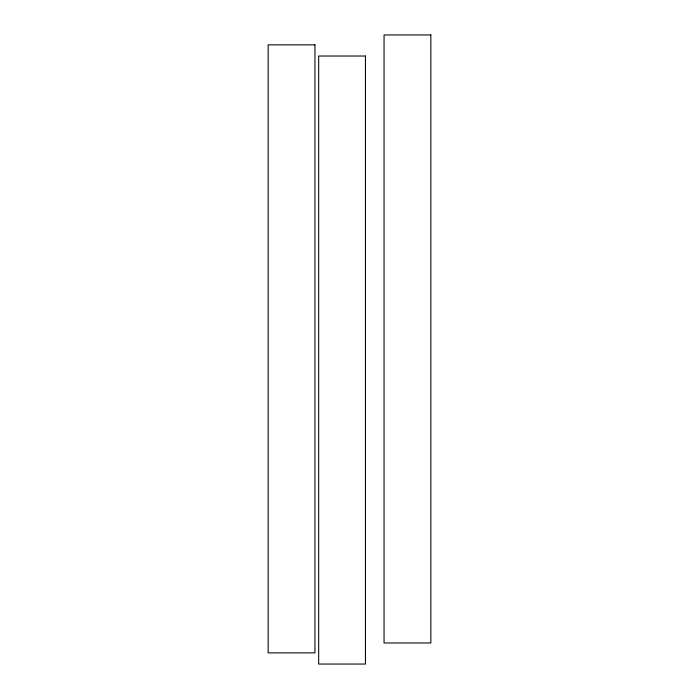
<?xml version="1.0" encoding="UTF-8"?>
<svg xmlns="http://www.w3.org/2000/svg" width="699" height="699" viewBox="0 0 699 699"><rect width="100%" height="100%" fill="white"/><g stroke="black" fill="none" stroke-linecap="round" stroke-linejoin="round"><path stroke-width="1.05" d="M430.837 34.95L384.057 34.95L384.057 642.975L430.837 642.975L430.837 34.95M314.943 44.858L268.163 44.858L268.163 652.883L314.943 652.883L314.943 44.858M365.455 56.025L318.674 56.025L318.674 664.05L365.455 664.05L365.455 56.025"/></g></svg>
